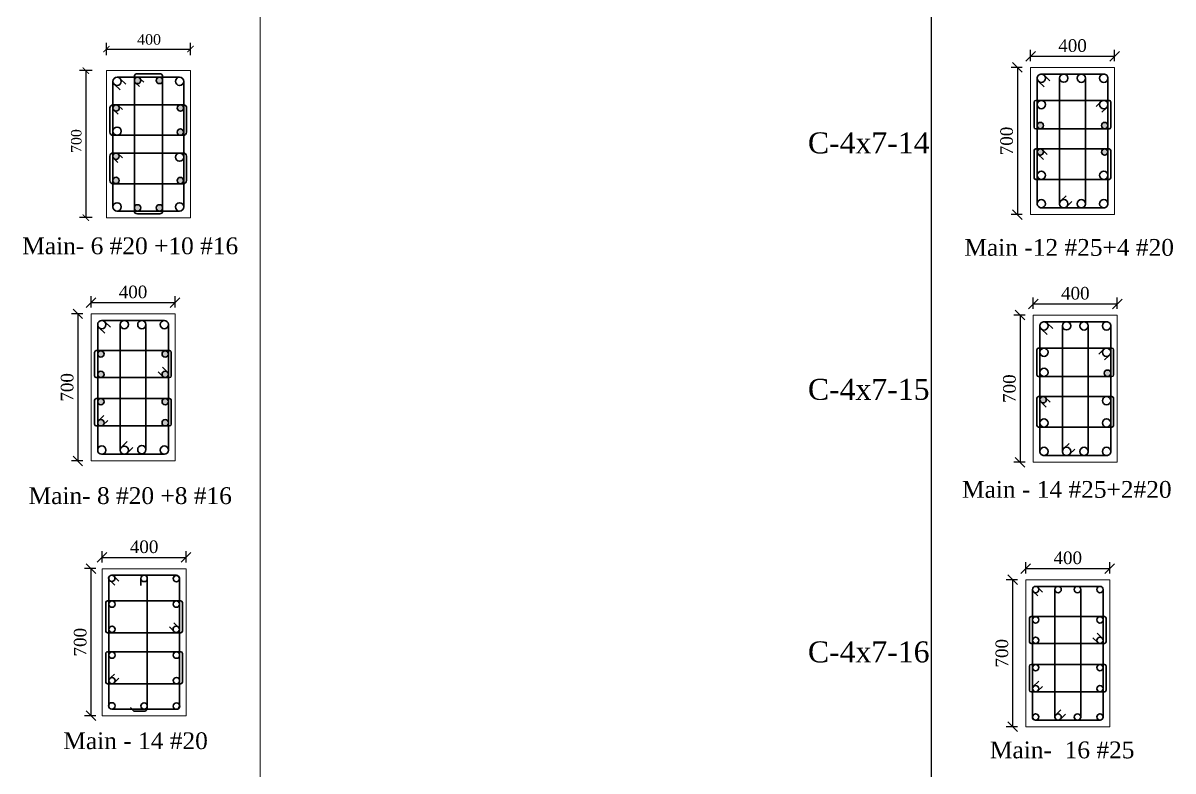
# Model space of a CAD drawing. Header units: millimetres. Extents: x -111267 to 10003021, y -40114 to 2098113.
# Drawn here: x 4399998 to 4427372, y 2034986 to 2052789 of the extents above; entities that cross this region are included whole.
import ezdxf

# ---------------------------------------------------------------- set-up
doc = ezdxf.new("R2010")
doc.units = ezdxf.units.MM
doc.header["$PDMODE"] = 2
doc.linetypes.add('DASHED2', pattern=[0.375, 0.25, -0.125])
doc.layers.add('5a.Hatch-TR-0', color=8, linetype='Continuous')
doc.layers.add('9.Title', color=7, linetype='Continuous')
for name, color, linetype, lineweight in [('object line', 23, 'Continuous', 13), ('reinmt', 241, 'Continuous', 40), ('S-Beam', 4, 'DASHED2', 15), ('S-Dim', 8, 'Continuous', 5)]:
    doc.layers.add(name, color=color, linetype=linetype, lineweight=lineweight)
doc.styles.add('DRIQsmall', font='times.ttf', dxfattribs={"height": 0.2})
doc.styles.add('Section_Scale_250', font='times.ttf', dxfattribs={"height": 250})
doc.styles.add('Times new roman', font='times.ttf', dxfattribs={"height": 300})
doc.dimstyles.new('Scale 20', dxfattribs={"dimscale": 0, "dimtxt": 250, "dimasz": 230, "dimexe": 150, "dimexo": 150, "dimgap": 100, "dimtad": 1, "dimtoh": 1, "dimdec": 0, "dimlfac": 0.2, "dimzin": 0, "dimdsep": 46, "dimtxsty": 'Times new roman', "dimblk": 'OBLIQUE', "dimcen": 0.09, "dimclrd": 256, "dimclrt": 3, "dimadec": 0, "dimazin": 0, "dimtfac": 1, "dimtdec": 0, "dimtofl": 0, "dimtmove": 0, "dimatfit": 3, "dimfxl": 150, "dimfxlon": 1, "dimtolj": 1, "dimtzin": 0, "dimarcsym": 0})
doc.dimstyles.new('Section_Scale 250', dxfattribs={"dimscale": 0, "dimtxt": 250, "dimasz": 150, "dimexe": 150, "dimexo": 150, "dimgap": 100, "dimtad": 1, "dimtoh": 1, "dimdec": 0, "dimlfac": 0.25, "dimzin": 0, "dimdsep": 46, "dimtxsty": 'Section_Scale_250', "dimblk": 'ARCHTICK', "dimcen": 0.09, "dimclrd": 256, "dimclrt": 3, "dimadec": 0, "dimazin": 0, "dimtfac": 1, "dimtdec": 0, "dimtofl": 0, "dimtmove": 0, "dimatfit": 3, "dimfxl": 150, "dimfxlon": 1, "dimtolj": 1, "dimtzin": 0, "dimarcsym": 0})

# ---------------------------------------------------------------- blocks, each defined once
blk = doc.blocks.new('_Oblique')
at = {"color": 0, "linetype": 'ByBlock', "lineweight": -2}
blk.add_line((-0.5, -0.5), (0.5, 0.5), dxfattribs=at)
blk = doc.blocks.new('*D939')
at = {"layer": 'Defpoints', "color": 0, "ltscale": 6, "transparency": 16777216}
for p in [(4401570, 2045867), (4401303, 2042367), (4401570, 2042367)]:
    blk.add_point(p, dxfattribs=at)
at = {"layer": 'S-Dim', "color": 0, "lineweight": -2, "ltscale": 6, "transparency": 16777216}
for p, q in [((4401420, 2045867), (4401153, 2045867)), ((4401420, 2042367), (4401153, 2042367))]:
    blk.add_line(p, q, dxfattribs=at)
at = {"layer": 'S-Dim', "lineweight": -2, "ltscale": 6, "transparency": 16777216}
blk.add_line((4401303, 2045867), (4401303, 2042367), dxfattribs=at)
at = {"layer": 'S-Dim', "lineweight": -2, "ltscale": 6, "transparency": 16777216, "xscale": 230, "yscale": 230, "zscale": 230}
for p, rotation in [((4401303, 2045867), 90), ((4401303, 2042367), 270)]:
    blk.add_blockref('_Oblique', p, dxfattribs=dict(at, rotation=rotation))
at = {"layer": 'S-Dim', "color": 3, "ltscale": 6, "transparency": 16777216, "insert": (4401050, 2044117), "char_height": 300, "attachment_point": 5, "rotation": 90, "style": 'Times new roman'}
blk.add_mtext('\\A1;700', dxfattribs=at)
blk = doc.blocks.new('*D940')
at = {"layer": 'Defpoints', "color": 0, "ltscale": 6, "transparency": 16777216}
for p in [(4403617, 2046134), (4401617, 2045867), (4403617, 2045867)]:
    blk.add_point(p, dxfattribs=at)
at = {"layer": 'S-Dim', "color": 0, "lineweight": -2, "ltscale": 6, "transparency": 16777216}
for p, q in [((4401617, 2046017), (4401617, 2046284)), ((4403617, 2046017), (4403617, 2046284))]:
    blk.add_line(p, q, dxfattribs=at)
at = {"layer": 'S-Dim', "lineweight": -2, "ltscale": 6, "transparency": 16777216}
blk.add_line((4401617, 2046134), (4403617, 2046134), dxfattribs=at)
at = {"layer": 'S-Dim', "lineweight": -2, "ltscale": 6, "transparency": 16777216, "xscale": 230, "yscale": 230, "zscale": 230, "rotation": 180}
blk.add_blockref('_Oblique', (4401617, 2046134), dxfattribs=at)
at = {"layer": 'S-Dim', "lineweight": -2, "ltscale": 6, "transparency": 16777216, "xscale": 230, "yscale": 230, "zscale": 230}
blk.add_blockref('_Oblique', (4403617, 2046134), dxfattribs=at)
at = {"layer": 'S-Dim', "color": 3, "ltscale": 6, "transparency": 16777216, "insert": (4402617, 2046386), "char_height": 300, "attachment_point": 5, "style": 'Times new roman'}
blk.add_mtext('\\A1;400', dxfattribs=at)
blk = doc.blocks.new('*D941')
at = {"layer": 'Defpoints', "color": 0, "ltscale": 6, "transparency": 16777216}
for p in [(4401881, 2039802), (4401614, 2036302), (4401881, 2036302)]:
    blk.add_point(p, dxfattribs=at)
at = {"layer": 'S-Dim', "color": 0, "lineweight": -2, "ltscale": 6, "transparency": 16777216}
for p, q in [((4401731, 2039802), (4401464, 2039802)), ((4401731, 2036302), (4401464, 2036302))]:
    blk.add_line(p, q, dxfattribs=at)
at = {"layer": 'S-Dim', "lineweight": -2, "ltscale": 6, "transparency": 16777216}
blk.add_line((4401614, 2039802), (4401614, 2036302), dxfattribs=at)
at = {"layer": 'S-Dim', "lineweight": -2, "ltscale": 6, "transparency": 16777216, "xscale": 230, "yscale": 230, "zscale": 230}
for p, rotation in [((4401614, 2039802), 90), ((4401614, 2036302), 270)]:
    blk.add_blockref('_Oblique', p, dxfattribs=dict(at, rotation=rotation))
at = {"layer": 'S-Dim', "color": 3, "ltscale": 6, "transparency": 16777216, "insert": (4401361, 2038052), "char_height": 300, "attachment_point": 5, "rotation": 90, "style": 'Times new roman'}
blk.add_mtext('\\A1;700', dxfattribs=at)
blk = doc.blocks.new('*D942')
at = {"layer": 'Defpoints', "color": 0, "ltscale": 6, "transparency": 16777216}
for p in [(4403881, 2040068), (4401881, 2039802), (4403881, 2039802)]:
    blk.add_point(p, dxfattribs=at)
at = {"layer": 'S-Dim', "color": 0, "lineweight": -2, "ltscale": 6, "transparency": 16777216}
for p, q in [((4401881, 2039952), (4401881, 2040218)), ((4403881, 2039952), (4403881, 2040218))]:
    blk.add_line(p, q, dxfattribs=at)
at = {"layer": 'S-Dim', "lineweight": -2, "ltscale": 6, "transparency": 16777216}
blk.add_line((4401881, 2040068), (4403881, 2040068), dxfattribs=at)
at = {"layer": 'S-Dim', "lineweight": -2, "ltscale": 6, "transparency": 16777216, "xscale": 230, "yscale": 230, "zscale": 230, "rotation": 180}
blk.add_blockref('_Oblique', (4401881, 2040068), dxfattribs=at)
at = {"layer": 'S-Dim', "lineweight": -2, "ltscale": 6, "transparency": 16777216, "xscale": 230, "yscale": 230, "zscale": 230}
blk.add_blockref('_Oblique', (4403881, 2040068), dxfattribs=at)
at = {"layer": 'S-Dim', "color": 3, "ltscale": 6, "transparency": 16777216, "insert": (4402881, 2040321), "char_height": 300, "attachment_point": 5, "style": 'Times new roman'}
blk.add_mtext('\\A1;400', dxfattribs=at)
blk = doc.blocks.new('_ArchTick')
at = {"color": 0, "linetype": 'ByBlock', "const_width": 0.15}
blk.add_lwpolyline([(-0.5, -0.5), (0.5, 0.5)], dxfattribs=at)
blk = doc.blocks.new('*D945')
at = {"layer": 'Defpoints', "color": 0, "ltscale": 6, "transparency": 16777216}
for p in [(4402255, 2051656), (4401495, 2048156), (4402255, 2048156)]:
    blk.add_point(p, dxfattribs=at)
at = {"layer": 'S-Dim', "color": 0, "lineweight": -2, "ltscale": 6, "transparency": 16777216}
for p, q in [((4401645, 2051656), (4401345, 2051656)), ((4401645, 2048156), (4401345, 2048156))]:
    blk.add_line(p, q, dxfattribs=at)
at = {"layer": 'S-Dim', "lineweight": -2, "ltscale": 6, "transparency": 16777216}
blk.add_line((4401495, 2051656), (4401495, 2048156), dxfattribs=at)
at = {"layer": 'S-Dim', "lineweight": -2, "ltscale": 6, "transparency": 16777216, "xscale": 150, "yscale": 150, "zscale": 150}
for p, rotation in [((4401495, 2051656), 90), ((4401495, 2048156), 270)]:
    blk.add_blockref('_ArchTick', p, dxfattribs=dict(at, rotation=rotation))
at = {"layer": 'S-Dim', "color": 3, "ltscale": 6, "transparency": 16777216, "insert": (4401267, 2049979), "char_height": 250, "attachment_point": 5, "rotation": 90, "style": 'Section_Scale_250'}
blk.add_mtext('\\A1;700', dxfattribs=at)
blk = doc.blocks.new('*D946')
at = {"layer": 'Defpoints', "color": 0, "ltscale": 6, "transparency": 16777216}
for p in [(4403982, 2052170), (4401982, 2051415), (4403982, 2051415)]:
    blk.add_point(p, dxfattribs=at)
at = {"layer": 'S-Dim', "color": 0, "lineweight": -2, "ltscale": 6, "transparency": 16777216}
for p, q in [((4401982, 2052020), (4401982, 2052320)), ((4403982, 2052020), (4403982, 2052320))]:
    blk.add_line(p, q, dxfattribs=at)
at = {"layer": 'S-Dim', "lineweight": -2, "ltscale": 6, "transparency": 16777216}
blk.add_line((4401982, 2052170), (4403982, 2052170), dxfattribs=at)
at = {"layer": 'S-Dim', "lineweight": -2, "ltscale": 6, "transparency": 16777216, "xscale": 150, "yscale": 150, "zscale": 150, "rotation": 180}
blk.add_blockref('_ArchTick', (4401982, 2052170), dxfattribs=at)
at = {"layer": 'S-Dim', "lineweight": -2, "ltscale": 6, "transparency": 16777216, "xscale": 150, "yscale": 150, "zscale": 150}
blk.add_blockref('_ArchTick', (4403982, 2052170), dxfattribs=at)
at = {"layer": 'S-Dim', "color": 3, "ltscale": 6, "transparency": 16777216, "insert": (4402999, 2052397), "char_height": 250, "attachment_point": 5, "style": 'Section_Scale_250'}
blk.add_mtext('\\A1;{\\fTimes New Roman Baltic|b0|i0|c0|p18;400}', dxfattribs=at)
blk = doc.blocks.new('*D958')
at = {"layer": 'Defpoints', "color": 0, "ltscale": 6, "transparency": 16777216}
for p in [(4423934, 2051731), (4423667, 2048231), (4423934, 2048231)]:
    blk.add_point(p, dxfattribs=at)
at = {"layer": 'S-Dim', "color": 0, "lineweight": -2, "ltscale": 6, "transparency": 16777216}
for p, q in [((4423784, 2051731), (4423517, 2051731)), ((4423784, 2048231), (4423517, 2048231))]:
    blk.add_line(p, q, dxfattribs=at)
at = {"layer": 'S-Dim', "lineweight": -2, "ltscale": 6, "transparency": 16777216}
blk.add_line((4423667, 2051731), (4423667, 2048231), dxfattribs=at)
at = {"layer": 'S-Dim', "lineweight": -2, "ltscale": 6, "transparency": 16777216, "xscale": 230, "yscale": 230, "zscale": 230}
for p, rotation in [((4423667, 2051731), 90), ((4423667, 2048231), 270)]:
    blk.add_blockref('_Oblique', p, dxfattribs=dict(at, rotation=rotation))
at = {"layer": 'S-Dim', "color": 3, "ltscale": 6, "transparency": 16777216, "insert": (4423414, 2049981), "char_height": 300, "attachment_point": 5, "rotation": 90, "style": 'Times new roman'}
blk.add_mtext('\\A1;700', dxfattribs=at)
blk = doc.blocks.new('*D959')
at = {"layer": 'Defpoints', "color": 0, "ltscale": 6, "transparency": 16777216}
for p in [(4423981, 2051731), (4425981, 2051997), (4425981, 2051731)]:
    blk.add_point(p, dxfattribs=at)
at = {"layer": 'S-Dim', "color": 0, "lineweight": -2, "ltscale": 6, "transparency": 16777216}
for p, q in [((4423981, 2051881), (4423981, 2052147)), ((4425981, 2051881), (4425981, 2052147))]:
    blk.add_line(p, q, dxfattribs=at)
at = {"layer": 'S-Dim', "lineweight": -2, "ltscale": 6, "transparency": 16777216}
blk.add_line((4423981, 2051997), (4425981, 2051997), dxfattribs=at)
at = {"layer": 'S-Dim', "lineweight": -2, "ltscale": 6, "transparency": 16777216, "xscale": 230, "yscale": 230, "zscale": 230, "rotation": 180}
blk.add_blockref('_Oblique', (4423981, 2051997), dxfattribs=at)
at = {"layer": 'S-Dim', "lineweight": -2, "ltscale": 6, "transparency": 16777216, "xscale": 230, "yscale": 230, "zscale": 230}
blk.add_blockref('_Oblique', (4425981, 2051997), dxfattribs=at)
at = {"layer": 'S-Dim', "color": 3, "ltscale": 6, "transparency": 16777216, "insert": (4424981, 2052250), "char_height": 300, "attachment_point": 5, "style": 'Times new roman'}
blk.add_mtext('\\A1;400', dxfattribs=at)
blk = doc.blocks.new('*D960')
at = {"layer": 'Defpoints', "color": 0, "ltscale": 6, "transparency": 16777216}
for p in [(4423821, 2039539), (4423554, 2036039), (4423821, 2036039)]:
    blk.add_point(p, dxfattribs=at)
at = {"layer": 'S-Dim', "color": 0, "lineweight": -2, "ltscale": 6, "transparency": 16777216}
for p, q in [((4423671, 2039539), (4423404, 2039539)), ((4423671, 2036039), (4423404, 2036039))]:
    blk.add_line(p, q, dxfattribs=at)
at = {"layer": 'S-Dim', "lineweight": -2, "ltscale": 6, "transparency": 16777216}
blk.add_line((4423554, 2039539), (4423554, 2036039), dxfattribs=at)
at = {"layer": 'S-Dim', "lineweight": -2, "ltscale": 6, "transparency": 16777216, "xscale": 230, "yscale": 230, "zscale": 230}
for p, rotation in [((4423554, 2039539), 90), ((4423554, 2036039), 270)]:
    blk.add_blockref('_Oblique', p, dxfattribs=dict(at, rotation=rotation))
at = {"layer": 'S-Dim', "color": 3, "ltscale": 6, "transparency": 16777216, "insert": (4423301, 2037789), "char_height": 300, "attachment_point": 5, "rotation": 90, "style": 'Times new roman'}
blk.add_mtext('\\A1;700', dxfattribs=at)
blk = doc.blocks.new('*D961')
at = {"layer": 'Defpoints', "color": 0, "ltscale": 6, "transparency": 16777216}
for p in [(4425868, 2039805), (4423868, 2039539), (4425868, 2039539)]:
    blk.add_point(p, dxfattribs=at)
at = {"layer": 'S-Dim', "color": 0, "lineweight": -2, "ltscale": 6, "transparency": 16777216}
for p, q in [((4423868, 2039689), (4423868, 2039955)), ((4425868, 2039689), (4425868, 2039955))]:
    blk.add_line(p, q, dxfattribs=at)
at = {"layer": 'S-Dim', "lineweight": -2, "ltscale": 6, "transparency": 16777216}
blk.add_line((4423868, 2039805), (4425868, 2039805), dxfattribs=at)
at = {"layer": 'S-Dim', "lineweight": -2, "ltscale": 6, "transparency": 16777216, "xscale": 230, "yscale": 230, "zscale": 230, "rotation": 180}
blk.add_blockref('_Oblique', (4423868, 2039805), dxfattribs=at)
at = {"layer": 'S-Dim', "lineweight": -2, "ltscale": 6, "transparency": 16777216, "xscale": 230, "yscale": 230, "zscale": 230}
blk.add_blockref('_Oblique', (4425868, 2039805), dxfattribs=at)
at = {"layer": 'S-Dim', "color": 3, "ltscale": 6, "transparency": 16777216, "insert": (4424868, 2040058), "char_height": 300, "attachment_point": 5, "style": 'Times new roman'}
blk.add_mtext('\\A1;400', dxfattribs=at)
blk = doc.blocks.new('*D966')
at = {"layer": 'Defpoints', "color": 0, "ltscale": 6, "transparency": 16777216}
for p in [(4424000, 2045836), (4423733, 2042336), (4424000, 2042336)]:
    blk.add_point(p, dxfattribs=at)
at = {"layer": 'S-Dim', "color": 0, "lineweight": -2, "ltscale": 6, "transparency": 16777216}
for p, q in [((4423850, 2045836), (4423583, 2045836)), ((4423850, 2042336), (4423583, 2042336))]:
    blk.add_line(p, q, dxfattribs=at)
at = {"layer": 'S-Dim', "lineweight": -2, "ltscale": 6, "transparency": 16777216}
blk.add_line((4423733, 2045836), (4423733, 2042336), dxfattribs=at)
at = {"layer": 'S-Dim', "lineweight": -2, "ltscale": 6, "transparency": 16777216, "xscale": 230, "yscale": 230, "zscale": 230}
for p, rotation in [((4423733, 2045836), 90), ((4423733, 2042336), 270)]:
    blk.add_blockref('_Oblique', p, dxfattribs=dict(at, rotation=rotation))
at = {"layer": 'S-Dim', "color": 3, "ltscale": 6, "transparency": 16777216, "insert": (4423480, 2044086), "char_height": 300, "attachment_point": 5, "rotation": 90, "style": 'Times new roman'}
blk.add_mtext('\\A1;700', dxfattribs=at)
blk = doc.blocks.new('*D967')
at = {"layer": 'Defpoints', "color": 0, "ltscale": 6, "transparency": 16777216}
for p in [(4426047, 2046103), (4424047, 2045836), (4426047, 2045836)]:
    blk.add_point(p, dxfattribs=at)
at = {"layer": 'S-Dim', "color": 0, "lineweight": -2, "ltscale": 6, "transparency": 16777216}
for p, q in [((4424047, 2045986), (4424047, 2046253)), ((4426047, 2045986), (4426047, 2046253))]:
    blk.add_line(p, q, dxfattribs=at)
at = {"layer": 'S-Dim', "lineweight": -2, "ltscale": 6, "transparency": 16777216}
blk.add_line((4424047, 2046103), (4426047, 2046103), dxfattribs=at)
at = {"layer": 'S-Dim', "lineweight": -2, "ltscale": 6, "transparency": 16777216, "xscale": 230, "yscale": 230, "zscale": 230, "rotation": 180}
blk.add_blockref('_Oblique', (4424047, 2046103), dxfattribs=at)
at = {"layer": 'S-Dim', "lineweight": -2, "ltscale": 6, "transparency": 16777216, "xscale": 230, "yscale": 230, "zscale": 230}
blk.add_blockref('_Oblique', (4426047, 2046103), dxfattribs=at)
at = {"layer": 'S-Dim', "color": 3, "ltscale": 6, "transparency": 16777216, "insert": (4425047, 2046355), "char_height": 300, "attachment_point": 5, "style": 'Times new roman'}
blk.add_mtext('\\A1;400', dxfattribs=at)

msp = doc.modelspace()

# ---------------------------------------------------------------- hatches: boundary and pattern name
at = {"layer": '5a.Hatch-TR-0', "linetype": 'Continuous', "transparency": 33554597}
h = msp.add_hatch(color=8, dxfattribs=at)
h.dxf.hatch_style = 1
h.paths.add_polyline_path([(4402649.4, 2048389.3, 1), (4402800.5, 2048389.3, 1)])
h.paths.add_polyline_path([(4403171.2, 2048389.3, 1), (4403322.3, 2048389.3, 1)])
h.paths.add_polyline_path([(4403667.9, 2049038.7, 1), (4403818.9, 2049038.7, 1)])
h.paths.add_polyline_path([(4402139.8, 2049059.4), (4402139.8, 2049023.3, 0.8859416), (4402288.7, 2049041.3, 0.8859416)])
h.paths.add_polyline_path([(4402289, 2049618.9, 0.169156), (4402272.6, 2049665.9), (4402257.4, 2049680.3, 0.534711), (4402139.8, 2049636), (4402139.8, 2049601.9, 0.8920345)])
h.paths.add_polyline_path([(4403820.3, 2050192.1, 1), (4403669.2, 2050192.1, 1)])
h.paths.add_polyline_path([(4403821.6, 2050764.5, 1), (4403670.5, 2050764.5, 1)])
h.paths.add_polyline_path([(4402139.8, 2050782.4), (4402139.8, 2050752.6, 0.1186586), (4402154.7, 2050720.6), (4402168, 2050707.5, 0.6213304), (4402289.4, 2050767.5, 0.9054927)])
h.paths.add_polyline_path([(4402649.4, 2051422.1, 1), (4402800.5, 2051422.1, 1)])
h.paths.add_polyline_path([(4403322.3, 2051422.1, 1), (4403171.2, 2051422.1, 1)])
h = msp.add_hatch(color=8, dxfattribs=at)
h.dxf.hatch_style = 1
h.paths.add_polyline_path([(4424290.2, 2049716.9, 1), (4424139.1, 2049716.9, 0.179493), (4424157.4, 2049667.6), (4424166.9, 2049658.3, 0.6319906)])
h.paths.add_polyline_path([(4424139.1, 2050348.4, 1), (4424290.2, 2050348.4, 1)])
h.paths.add_polyline_path([(4425823, 2050348.4, 1), (4425671.9, 2050348.4, 1)])
h.paths.add_polyline_path([(4425823, 2049716.9, 1), (4425671.9, 2049716.9, 1)])
h = msp.add_hatch(color=8, dxfattribs=at)
h.dxf.hatch_style = 1
h.paths.add_polyline_path([(4401926.3, 2044911.4, 1), (4401775.2, 2044911.4, 1)])
h.paths.add_polyline_path([(4401775.2, 2044426.5, 0.395999), (4401846, 2044351.1), (4401855.5, 2044351.1, 0.395999), (4401926.3, 2044426.5, 1)])
h.paths.add_polyline_path([(4403459.1, 2044426.5, 1), (4403308, 2044426.5, 0.395999), (4403378.8, 2044351.1), (4403388.3, 2044351.1, 0.395999)])
h.paths.add_polyline_path([(4403459.1, 2044911.4, 1), (4403308, 2044911.4, 1)])
h = msp.add_hatch(color=8, dxfattribs=at)
h.dxf.hatch_style = 1
h.paths.add_polyline_path([(4425888.8, 2044453.7, 1), (4425737.7, 2044453.7, 1)])
h.paths.add_polyline_path([(4424356, 2043822.2, 1), (4424204.9, 2043822.2, 0.179493), (4424223.2, 2043773), (4424232.7, 2043763.7, 0.6319906)])
h = msp.add_hatch(color=8, dxfattribs=at)
h.dxf.hatch_style = 1
h.paths.add_polyline_path([(4403388, 2043851.1), (4403379.1, 2043851.1, 0.3971585), (4403308, 2043775.7, 1), (4403459.1, 2043775.7, 0.3971585)])
h.paths.add_polyline_path([(4403459.1, 2043273.9, 1), (4403308, 2043273.9, 1)])
h.paths.add_polyline_path([(4401803, 2043332.5), (4401793.5, 2043323.2, 0.179493), (4401775.2, 2043273.9, 1), (4401926.3, 2043273.9, 0.6319906)])
h.paths.add_polyline_path([(4401926.3, 2043775.7, 0.3971585), (4401855.2, 2043851.1), (4401846.3, 2043851.1, 0.3971585), (4401775.2, 2043775.7, 1)])

# ---------------------------------------------------------------- linework, layer by layer
at = {"layer": '5a.Hatch-TR-0', "color": 8, "linetype": 'Continuous', "transparency": 33554597}
msp.add_circle((4401850.7, 2043273.9), 75.5, dxfattribs=at)
at = {"layer": '9.Title'}
msp.add_line((4421625.6, 1999011, -198769.9), (4421625.6, 2066045.3, -198769.9), dxfattribs=at)
at = {"layer": 'object line'}
for points in [[(4423981, 2051730.8), (4425981, 2051730.8), (4425981, 2048230.8), (4423981, 2048230.8)], [(4401981.8, 2051655.7), (4403981.8, 2051655.7), (4403981.8, 2048155.7), (4401981.8, 2048155.7)], [(4401617.1, 2045867.1), (4403617.1, 2045867.1), (4403617.1, 2042367.1), (4401617.1, 2042367.1)], [(4424046.8, 2045836.2), (4426046.8, 2045836.2), (4426046.8, 2042336.2), (4424046.8, 2042336.2)], [(4401881.2, 2039801.6), (4403881.2, 2039801.6), (4403881.2, 2036301.6), (4401881.2, 2036301.6)], [(4423868, 2039538.5), (4425868, 2039538.5), (4425868, 2036038.5), (4423868, 2036038.5)]]:
    msp.add_lwpolyline(points, close=True, dxfattribs=at)
at = {"layer": 'reinmt', "linetype": 'Continuous', "lineweight": 35}
for p, q in [((4402238, 2051497.7), (4403725.5, 2051497.7)), ((4402314.6, 2051461), (4402443.4, 2051336.7)), ((4402649.4, 2048315.5), (4402649.4, 2051512.5)), ((4402719.4, 2051582.5), (4403252.3, 2051582.5)), ((4402788.9, 2051463.9), (4402877.2, 2051380.9)), ((4403322.3, 2048315.5), (4403322.3, 2051512.5)), ((4424139.1, 2048460.2), (4424139.1, 2051497.2)), ((4424214.6, 2051572.8), (4425751.6, 2051572.8)), ((4424313.9, 2051536.1), (4424442.6, 2051411.8)), ((4424674.4, 2051475.5), (4424674.4, 2048463.5)), ((4425287.7, 2048463.5), (4425287.7, 2051462)), ((4425823, 2051501.4), (4425823, 2048460.2)), ((4402139.8, 2048411.9), (4402139.8, 2051399.5)), ((4402165.8, 2051333), (4402308.8, 2051195.8)), ((4402681.3, 2051360.5), (4402769.4, 2051274.2)), ((4403823.7, 2051399.5), (4403823.7, 2048411.9)), ((4424165, 2051408.1), (4424308.1, 2051270.9)), ((4424106.7, 2050945.4), (4425852.2, 2050945.4)), ((4425541.2, 2050804.5), (4425651, 2050910)), ((4402066.9, 2050767.5), (4402065.6, 2050192.1)), ((4402142.5, 2050843.1), (4403816.9, 2050843.1)), ((4402154.7, 2050720.6), (4402261.7, 2050615.4)), ((4402273.4, 2050814), (4402362.6, 2050730.2)), ((4403892.4, 2050767.5), (4403891.1, 2050192.1)), ((4424066.8, 2050905.4), (4424066.7, 2050309.4)), ((4425674.7, 2050666.4), (4425788.5, 2050772.5)), ((4425892.2, 2050309.4), (4425892.2, 2050905.4)), ((4402141.1, 2050116.6), (4403815.5, 2050116.6)), ((4424106.7, 2050269.4), (4425852.2, 2050269.4)), ((4402065.6, 2049618.9), (4402063.9, 2049038.7)), ((4402141.1, 2049694.5), (4403815.5, 2049694.5)), ((4402170, 2049557.1), (4402258.9, 2049470.1)), ((4402257.4, 2049680.3), (4402365.4, 2049577.5)), ((4403891, 2049618.9), (4403889.4, 2049038.7)), ((4424066.7, 2049753.2), (4424066.4, 2049106.2)), ((4424106.7, 2049793.2), (4425852.2, 2049793.2)), ((4424288.6, 2049539.8), (4424157.4, 2049667.6)), ((4424379.6, 2049660.8), (4424271.9, 2049766.1)), ((4425891.9, 2049106.2), (4425892.2, 2049753.2)), ((4424106.4, 2049066.2), (4425851.9, 2049066.2)), ((4402139.5, 2048963.2), (4403813.9, 2048963.2)), ((4424706, 2048558.4), (4424831.7, 2048674.3)), ((4424838.7, 2048413.5), (4424967.4, 2048537.8)), ((4403725.5, 2048313.7), (4402235.1, 2048313.7)), ((4402719.4, 2048245.5), (4403252.3, 2048245.5)), ((4425751.6, 2048388.8), (4424210.5, 2048388.8)), ((4425751.6, 2048388.8), (4424210.5, 2048388.8)), ((4401873.4, 2045709), (4403360.9, 2045709)), ((4401775.2, 2042623.3), (4401775.2, 2045610.8)), ((4401801.1, 2045544.3), (4401944.2, 2045407.1)), ((4401950, 2045672.3), (4402078.7, 2045548)), ((4402310.5, 2045611.7), (4402310.5, 2042622.4)), ((4402923.8, 2042635.8), (4402923.8, 2045610.8)), ((4403459.1, 2045610.8), (4403459.1, 2042623.3)), ((4424204.9, 2042565.5), (4424204.9, 2045602.6)), ((4424230.8, 2045513.5), (4424373.8, 2045376.3)), ((4424280.4, 2045678.1), (4425817.4, 2045678.1)), ((4424379.6, 2045641.4), (4424508.4, 2045517.1)), ((4424740.2, 2045580.8), (4424740.2, 2042568.9)), ((4425353.5, 2042568.9), (4425353.5, 2045567.4)), ((4425888.8, 2045606.7), (4425888.8, 2042565.5)), ((4401702.9, 2044391.1), (4401702.8, 2044950.4)), ((4401742.8, 2044990.4), (4403488.3, 2044990.4)), ((4403528.3, 2044950.4), (4403528.3, 2044391.1)), ((4424132.6, 2045010.8), (4424132.5, 2044414.7)), ((4424172.5, 2045050.8), (4425917.9, 2045050.8)), ((4425607, 2044909.8), (4425716.8, 2045015.3)), ((4425958, 2044414.7), (4425957.9, 2045010.8)), ((4425740.5, 2044771.8), (4425854.3, 2044877.9)), ((4401742.8, 2044351.1), (4403488.3, 2044351.1)), ((4403215.7, 2044483.6), (4403325.5, 2044378.1)), ((4403315.6, 2044593.8), (4403429.4, 2044487.7)), ((4424172.5, 2044374.7), (4425918, 2044374.7)), ((4401702.8, 2043237.6), (4401702.5, 2043811.1)), ((4401742.5, 2043851.1), (4403488, 2043851.1)), ((4403528, 2043811.1), (4403528.3, 2043237.6)), ((4424132.5, 2043858.5), (4424132.2, 2043211.6)), ((4424172.5, 2043898.5), (4425918, 2043898.5)), ((4424445.4, 2043766.2), (4424337.7, 2043871.5)), ((4425957.6, 2043211.6), (4425958, 2043858.5)), ((4424354.4, 2043645.1), (4424223.2, 2043773)), ((4401924.7, 2043451), (4401793.5, 2043323.2)), ((4402015.7, 2043329.9), (4401908, 2043224.7)), ((4401742.8, 2043197.6), (4403488.3, 2043197.6)), ((4424172.2, 2043171.6), (4425917.6, 2043171.6)), ((4402348.1, 2042699.7), (4402479.6, 2042825.8)), ((4424771.8, 2042663.7), (4424897.4, 2042779.6)), ((4403360.9, 2042525.1), (4401873.4, 2042525.1)), ((4402483.6, 2042559), (4402614.2, 2042685)), ((4425817.4, 2042494.2), (4424276.2, 2042494.2)), ((4425817.4, 2042494.2), (4424276.2, 2042494.2)), ((4424904.5, 2042518.9), (4425033.2, 2042643.2)), ((4402039.2, 2036531), (4402039.2, 2039572.2)), ((4402097.8, 2039495.8), (4402185.9, 2039409.6)), ((4402110.6, 2039643.5), (4403651.7, 2039643.5)), ((4402189.1, 2039589.1), (4402277.4, 2039506)), ((4402805.7, 2039572.9), (4402805.3, 2039401.5)), ((4403723.1, 2039572.2), (4403723.1, 2036531)), ((4424026.1, 2036267.9), (4424026.1, 2039304.9)), ((4424044.8, 2039255.2), (4424152.9, 2039156.9)), ((4424101.6, 2039380.5), (4425638.6, 2039380.5)), ((4424163.6, 2039348.1), (4424268.2, 2039246.3)), ((4424561.4, 2039305.8), (4424561.4, 2036271.2)), ((4425174.6, 2036271.2), (4425174.6, 2039305.8)), ((4425709.9, 2039309.1), (4425709.9, 2036267.9)), ((4401968.4, 2038317.8), (4401968.4, 2038993.9)), ((4402008.4, 2039033.9), (4403753.9, 2039033.9)), ((4403793.9, 2038993.9), (4403793.9, 2038317.8)), ((4423953.8, 2038062.6), (4423953.7, 2038621.9)), ((4423993.7, 2038661.9), (4425739.2, 2038661.9)), ((4425779.2, 2038621.9), (4425779.1, 2038062.6)), ((4403486.6, 2038415.7), (4403574.7, 2038329.4)), ((4403586.3, 2038512.3), (4403674.7, 2038429.3)), ((4402008.4, 2038277.8), (4403753.9, 2038277.8)), ((4425466.6, 2038155.1), (4425576.4, 2038049.6)), ((4425566.5, 2038265.3), (4425680.3, 2038159.2)), ((4401968.4, 2037102.6), (4401968.4, 2037783.5)), ((4402008.4, 2037823.5), (4403753.9, 2037823.5)), ((4403793.9, 2037783.5), (4403793.9, 2037102.6)), ((4423993.7, 2038022.6), (4425739.1, 2038022.6)), ((4423993.4, 2037522.6), (4425738.8, 2037522.6)), ((4402177.3, 2037291.5), (4402088.9, 2037208.5)), ((4423953.7, 2036909.1), (4423953.4, 2037482.6)), ((4425778.8, 2037482.6), (4425779.2, 2036909.1)), ((4402008.4, 2037062.6), (4403753.9, 2037062.6)), ((4402276.9, 2037194.8), (4402188.7, 2037108.6)), ((4424175.6, 2037122.5), (4424044.3, 2036994.7)), ((4424266.6, 2037001.4), (4424158.9, 2036896.1)), ((4423993.7, 2036869.1), (4425739.2, 2036869.1)), ((4403651.7, 2036459.6), (4402110.6, 2036459.6)), ((4424591.7, 2036331.8), (4424705.6, 2036441)), ((4425638.6, 2036196.5), (4424097.4, 2036196.5)), ((4424701.1, 2036231.4), (4424813, 2036339.5))]:
    msp.add_line(p, q, dxfattribs=at)
msp.add_lwpolyline([(4402559.9, 2036494.4), (4402633.7, 2036412.8), (4402896.2, 2036412.8, 0.4142858), (4402956.2, 2036472.8), (4402955.5, 2039555.4)], format="xyb", dxfattribs=at)
for centre, radius in [((4402238, 2051399.5), 98.2), ((4402724.9, 2051422.1), 75.5), ((4403246.8, 2051422.1), 75.5), ((4403725.5, 2051399.5), 98.2), ((4424237.3, 2051474.6), 98.2), ((4424772.6, 2051475.5), 98.2), ((4425189.5, 2051474.6), 98.2), ((4425724.8, 2051474.6), 98.2), ((4424237.3, 2050847.2), 98.2), ((4425724.8, 2050847.2), 98.2), ((4402213.9, 2050767.5), 75.5), ((4403746.1, 2050764.5), 75.5), ((4424214.6, 2050348.4), 75.5), ((4425747.4, 2050348.4), 75.5), ((4402238, 2050214.7), 98.2), ((4403744.7, 2050192.1), 75.5), ((4402213.4, 2049618.9), 75.5), ((4403725.5, 2049596.3), 98.2), ((4424214.6, 2049716.9), 75.5), ((4425747.4, 2049716.9), 75.5), ((4402213.2, 2049041.3), 75.5), ((4403743.4, 2049038.7), 75.5), ((4424237.3, 2049164.4), 98.2), ((4425724.8, 2049164.4), 98.2), ((4402238, 2048411.9), 98.2), ((4402724.9, 2048389.3), 75.5), ((4403246.8, 2048389.3), 75.5), ((4403725.5, 2048411.9), 98.2), ((4424237.3, 2048487.1), 98.2), ((4424772.6, 2048486.2), 98.2), ((4425189.5, 2048487), 98.2), ((4425724.8, 2048487.1), 98.2), ((4401873.4, 2045610.8), 98.2), ((4402408.7, 2045611.7), 98.2), ((4402825.6, 2045610.8), 98.2), ((4403360.9, 2045610.8), 98.2), ((4424303.1, 2045579.9), 98.2), ((4424838.4, 2045580.8), 98.2), ((4425255.3, 2045579.9), 98.2), ((4425790.6, 2045579.9), 98.2), ((4401850.7, 2044911.4), 75.5), ((4403383.5, 2044911.4), 75.5), ((4424303.1, 2044952.6), 98.2), ((4425790.6, 2044952.6), 98.2), ((4401850.7, 2044426.5), 75.5), ((4403383.5, 2044426.5), 75.5), ((4424303.1, 2044472.9), 98.2), ((4425813.2, 2044453.7), 75.5), ((4401850.7, 2043775.7), 75.5), ((4403383.5, 2043775.7), 75.5), ((4424280.4, 2043822.2), 75.5), ((4425790.6, 2043800.3), 98.2), ((4401850.7, 2043273.9), 75.5), ((4403383.5, 2043273.9), 75.5), ((4424303.1, 2043269.8), 98.2), ((4425790.6, 2043269.8), 98.2), ((4401873.4, 2042623.3), 98.2), ((4402408.7, 2042622.4), 98.2), ((4402825.6, 2042635.8), 98.2), ((4403360.9, 2042623.3), 98.2), ((4424303.1, 2042592.4), 98.2), ((4424838.4, 2042591.5), 98.2), ((4425255.3, 2042592.4), 98.2), ((4425790.6, 2042592.4), 98.2), ((4402110.6, 2039572.2), 75.5), ((4402881.2, 2039568.9), 75.5), ((4403649.2, 2039565.5), 75.5), ((4424101.6, 2039304.9), 75.5), ((4424636.9, 2039305.8), 75.5), ((4425099.1, 2039305.8), 75.5), ((4425634.4, 2039304.9), 75.5), ((4402116, 2038958.6), 75.5), ((4403646.3, 2038958.6), 75.5), ((4424101.6, 2038582.9), 75.5), ((4425634.4, 2038582.9), 75.5), ((4402117.1, 2038359.1), 75.5), ((4403644.7, 2038359.1), 75.5), ((4424101.6, 2038098), 75.5), ((4425634.4, 2038098), 75.5), ((4402116.6, 2037744.8), 75.5), ((4403650.7, 2037744.8), 75.5), ((4424101.6, 2037447.2), 75.5), ((4425634.4, 2037447.2), 75.5), ((4402117.1, 2037137.9), 75.5), ((4403651.2, 2037137.9), 75.5), ((4424101.6, 2036945.4), 75.5), ((4425634.4, 2036945.4), 75.5), ((4402112.3, 2036536.3), 75.5), ((4402881.2, 2036534.3), 75.5), ((4403651.7, 2036531), 75.5), ((4424101.6, 2036272.1), 75.5), ((4424636.9, 2036271.2), 75.5), ((4425099.1, 2036271.2), 75.5), ((4425634.4, 2036272.1), 75.5)]:
    msp.add_circle(centre, radius, dxfattribs=at)
for centre, radius, start, end in [((4402719.4, 2051512.5), 70, 90, 180), ((4403252.3, 2051512.5), 70, 0, 90), ((4424106.8, 2050905.4), 40, 90, 180), ((4425852.2, 2050905.4), 40, 0, 90), ((4402142.5, 2050767.5), 75.5, 90, 180), ((4403816.9, 2050767.5), 75.5, 0, 90), ((4402141.1, 2050192.1), 75.5, 180, 270), ((4403815.5, 2050192.1), 75.5, 270, 0), ((4424106.7, 2050309.4), 40, 180, 270), ((4425852.2, 2050309.4), 40, 270, 0), ((4402141.1, 2049618.9), 75.5, 90, 180), ((4403815.5, 2049618.9), 75.5, 0, 90), ((4424106.7, 2049753.2), 40, 90, 180), ((4425852.2, 2049753.2), 40, 0, 90), ((4402139.5, 2049038.7), 75.5, 180, 270), ((4403813.9, 2049038.7), 75.5, 270, 0), ((4424106.4, 2049106.2), 40, 180, 270), ((4425851.9, 2049106.2), 40, 270, 0), ((4402719.4, 2048315.5), 70, 180, 270), ((4403252.3, 2048315.5), 70, 270, 0), ((4401742.8, 2044950.4), 40, 90, 180), ((4403488.3, 2044950.4), 40, 0, 90), ((4424172.6, 2045010.8), 40, 90, 180), ((4425917.9, 2045010.8), 40, 0, 90), ((4401742.9, 2044391.1), 40, 180, 270), ((4403488.3, 2044391.1), 40, 270, 0), ((4424172.5, 2044414.7), 40, 180, 270), ((4425918, 2044414.7), 40, 270, 0), ((4401742.5, 2043811.1), 40, 90, 180), ((4403488, 2043811.1), 40, 0, 90), ((4424172.5, 2043858.5), 40, 90, 180), ((4425918, 2043858.5), 40, 0, 90), ((4401742.8, 2043237.6), 40, 180, 270), ((4403488.3, 2043237.6), 40, 270, 0), ((4424172.2, 2043211.6), 40, 180, 270), ((4425917.6, 2043211.6), 40, 270, 0), ((4402110.6, 2039572.2), 71.4, 90, 180), ((4403651.7, 2039572.2), 71.4, 360, 90), ((4402008.4, 2038993.9), 40, 90, 180), ((4403753.9, 2038993.9), 40, 0, 90), ((4423993.7, 2038621.9), 40, 90, 180), ((4425739.2, 2038621.9), 40, 0, 90), ((4402008.4, 2038317.8), 40, 180, 270), ((4403753.9, 2038317.8), 40, 270, 0), ((4423993.8, 2038062.6), 40, 180, 270), ((4425739.1, 2038062.6), 40, 270, 0), ((4402008.4, 2037783.5), 40, 90, 180), ((4403753.9, 2037783.5), 40, 0, 90), ((4423993.4, 2037482.6), 40, 90, 180), ((4425738.8, 2037482.6), 40, 0, 90), ((4402008.4, 2037102.6), 40, 180, 270), ((4403753.9, 2037102.6), 40, 270, 0), ((4423993.7, 2036909.1), 40, 180, 270), ((4425739.2, 2036909.1), 40, 270, 0), ((4402110.6, 2036531), 71.4, 180, 270), ((4403651.7, 2036531), 71.4, 270, 0), ((4424097.4, 2036267.9), 71.4, 180, 270), ((4425638.6, 2036267.9), 71.4, 270, 0)]:
    msp.add_arc(centre, radius, start, end, dxfattribs=at)
at = {"layer": 'S-Beam', "linetype": 'Continuous', "ltscale": 5}
msp.add_line((4405640.5, 2066045.3, -198769.9), (4405640.5, 1999011, -198769.9), dxfattribs=at)

# ---------------------------------------------------------------- texts
at = {"color": 0, "linetype": 'Continuous', "char_height": 400, "attachment_point": 5, "style": 'Times new roman'}
for s, insert, width in [('Main- 6 #20 +10 #16', (4402550.5, 2047482.1), 5067.537), ('Main -12 #25+4 #20', (4424900.9, 2047445), 5170.918), ('Main - 14 #25+2#20', (4424845, 2041685.1), 6351.154), ('Main- 8 #20 +8 #16', (4402550.5, 2041536.5), 5067.537), ('Main - 14 #20', (4402677.6, 2035703.1), 3405.581), ('Main-  16 #25', (4424734.7, 2035485.3), 3405.581)]:
    msp.add_mtext(s, dxfattribs=dict(at, insert=insert, width=width))
at = {"layer": '9.Title', "linetype": 'Continuous', "lineweight": 9, "ltscale": 0.5, "char_height": 500, "width": 8540.737, "attachment_point": 5, "style": 'DRIQsmall'}
for s, insert in [('C-4x7-14', (4420129.3, 2049932, -198769.9)), ('C-4x7-15', (4420129.3, 2044066.1, -198769.9)), ('C-4x7-16', (4420129.3, 2037817.6, -198769.9))]:
    msp.add_mtext(s, dxfattribs=dict(at, insert=insert))

# ---------------------------------------------------------------- dimensions: what is measured, and where the dimension line sits
at = {"layer": 'S-Dim', "ltscale": 6}
dim = msp.add_linear_dim(base=(4403981.8, 2052169.9), p1=(4401981.8, 2051415.3), p2=(4403981.8, 2051415.3), text='{\\fTimes New Roman Baltic|b0|i0|c0|p18;400}', dimstyle='Section_Scale 250', override={"dimscale": 1}, dxfattribs=at)
dim.commit()
dim.dimension.update_dxf_attribs({"geometry": '*D946', "text_midpoint": (4402999.1, 2052169.9), "dimtype": 160})
for base, p1, p2, picture, middle in [((4425981, 2051997.5), (4423981, 2051730.8), (4425981, 2051730.8), '*D959', (4424981, 2052250.1)), ((4403617.1, 2046133.7), (4401617.1, 2045867.1), (4403617.1, 2045867.1), '*D940', (4402617.1, 2046386.3)), ((4426046.8, 2046102.8), (4424046.8, 2045836.2), (4426046.8, 2045836.2), '*D967', (4425046.8, 2046355.4)), ((4403881.2, 2040068.3), (4401881.2, 2039801.6), (4403881.2, 2039801.6), '*D942', (4402881.2, 2040320.9)), ((4425868, 2039805.2), (4423868, 2039538.5), (4425868, 2039538.5), '*D961', (4424868, 2040057.8))]:
    dim = msp.add_linear_dim(base=base, p1=p1, p2=p2, dimstyle='Scale 20', override={"dimscale": 1}, dxfattribs=at)
    dim.commit()
    dim.dimension.update_dxf_attribs({"geometry": picture, "text_midpoint": middle})
dim = msp.add_linear_dim(base=(4401494.7, 2048155.7), p1=(4402255.2, 2051655.7), p2=(4402255.2, 2048155.7), angle=90, text='700', dimstyle='Section_Scale 250', override={"dimscale": 1}, dxfattribs=at)
dim.commit()
dim.dimension.update_dxf_attribs({"geometry": '*D945', "text_midpoint": (4401494.7, 2049978.6), "dimtype": 160})
for base, p1, p2, picture, middle in [((4423667.2, 2048230.8), (4423933.9, 2051730.8), (4423933.9, 2048230.8), '*D958', (4423414.2, 2049980.8)), ((4401303.3, 2042367.1), (4401570, 2045867.1), (4401570, 2042367.1), '*D939', (4401050.3, 2044117.1)), ((4423733, 2042336.2), (4423999.7, 2045836.2), (4423999.7, 2042336.2), '*D966', (4423480, 2044086.2)), ((4401614.5, 2036301.6), (4401881.2, 2039801.6), (4401881.2, 2036301.6), '*D941', (4401361.5, 2038051.6)), ((4423554.2, 2036038.5), (4423820.8, 2039538.5), (4423820.8, 2036038.5), '*D960', (4423301.1, 2037788.5))]:
    dim = msp.add_linear_dim(base=base, p1=p1, p2=p2, angle=90, dimstyle='Scale 20', override={"dimscale": 1}, dxfattribs=at)
    dim.commit()
    dim.dimension.update_dxf_attribs({"geometry": picture, "text_midpoint": middle})

doc.saveas('drawing.dxf')
